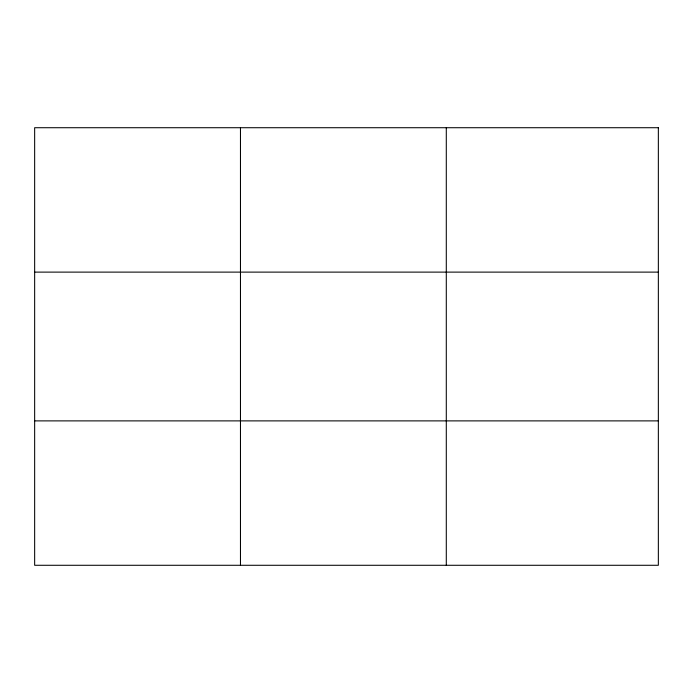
<?xml version="1.0" encoding="UTF-8"?>
<svg xmlns="http://www.w3.org/2000/svg" width="693" height="693" viewBox="0 0 693 693"><rect width="100%" height="100%" fill="white"/><g stroke="black" fill="none" stroke-linecap="round" stroke-linejoin="round"><path stroke-width="1.04" d="M240.471 565.28L240.471 127.72M446.292 565.28L446.292 127.72M34.65 272.115L658.35 272.115M34.65 420.885L658.35 420.885M658.35 127.72L658.35 565.28L34.65 565.28L34.65 127.72L658.35 127.72"/></g></svg>
